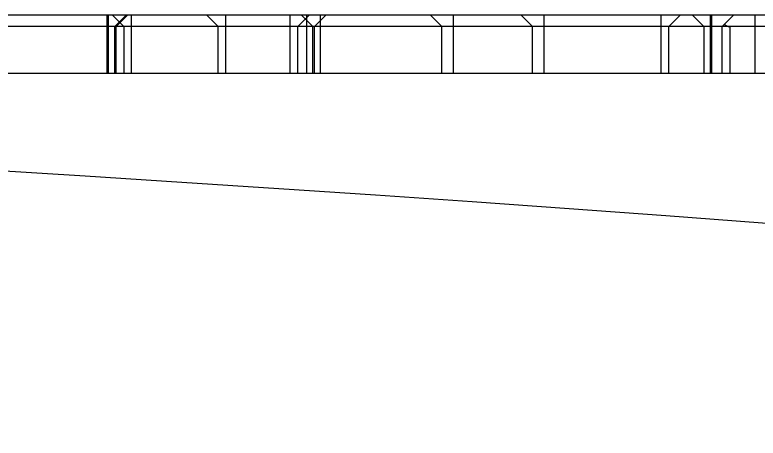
# Model space of a CAD drawing. Header units: inches. Extents: x -64 to 911, y 30 to 355.
# Drawn here: x 757.06 to 776.15, y 126.33 to 137.19 of the extents above; entities that cross this region are included whole.
import ezdxf

# ---------------------------------------------------------------- set-up
doc = ezdxf.new("R2010")
doc.units = ezdxf.units.IN
doc.layers.add('DEFAULT_2', color=8, linetype='Continuous')

msp = doc.modelspace()

# ---------------------------------------------------------------- linework, layer by layer
for p, q in [((515.06, 137.195), (833.356, 137.195)), ((515.06, 135.695), (833.356, 135.695))]:
    msp.add_line(p, q)
msp.add_arc((674.208, -1221.068), 1356.763, 83.263712, 96.736288)
at = {"layer": 'DEFAULT_2'}
for p, q in [((759.421, 137.195), (759.421, 135.695)), ((759.458, 135.695), (759.458, 137.195)), ((759.856, 136.895), (759.556, 137.195)), ((759.921, 137.195), (759.621, 136.895)), ((759.958, 137.195), (759.658, 136.895)), ((760.056, 135.695), (760.056, 137.195)), ((762.276, 136.895), (761.976, 137.195)), ((762.476, 135.695), (762.476, 137.195)), ((764.126, 135.695), (764.126, 137.195)), ((764.326, 136.895), (764.626, 137.195)), ((764.708, 136.895), (764.408, 137.195)), ((764.556, 135.695), (764.556, 137.195)), ((765.056, 137.195), (764.756, 136.895)), ((764.908, 135.695), (764.908, 137.195)), ((768.026, 136.895), (767.726, 137.195)), ((768.326, 135.695), (768.326, 137.195)), ((770.351, 136.895), (770.051, 137.195)), ((770.651, 135.695), (770.651, 137.195)), ((773.656, 135.695), (773.656, 137.195)), ((773.856, 136.895), (774.156, 137.195)), ((774.756, 136.895), (774.456, 137.195)), ((774.926, 135.695), (774.926, 137.195)), ((774.956, 137.195), (774.956, 135.695)), ((775.526, 137.195), (775.226, 136.895)), ((776.076, 135.695), (776.076, 137.195)), ((809.215, 136.895), (522.326, 136.895)), ((759.621, 135.695), (759.621, 136.895)), ((759.658, 135.695), (759.658, 136.895)), ((759.856, 136.895), (759.856, 135.695)), ((762.276, 135.695), (762.276, 136.895)), ((764.326, 135.695), (764.326, 136.895)), ((764.708, 135.695), (764.708, 136.895)), ((764.756, 135.695), (764.756, 136.895)), ((768.026, 135.695), (768.026, 136.895)), ((770.351, 135.695), (770.351, 136.895)), ((773.856, 135.695), (773.856, 136.895)), ((774.756, 136.895), (774.756, 135.695)), ((775.226, 135.695), (775.226, 136.895)), ((775.426, 136.895), (775.426, 135.695))]:
    msp.add_line(p, q, dxfattribs=at)
msp.add_rational_spline([(775.285, 136.953), (775.343, 136.895), (775.426, 136.895)], [1, 0.853553390591, 0.853553390593], degree=2, dxfattribs=at)

doc.saveas('drawing.dxf')
